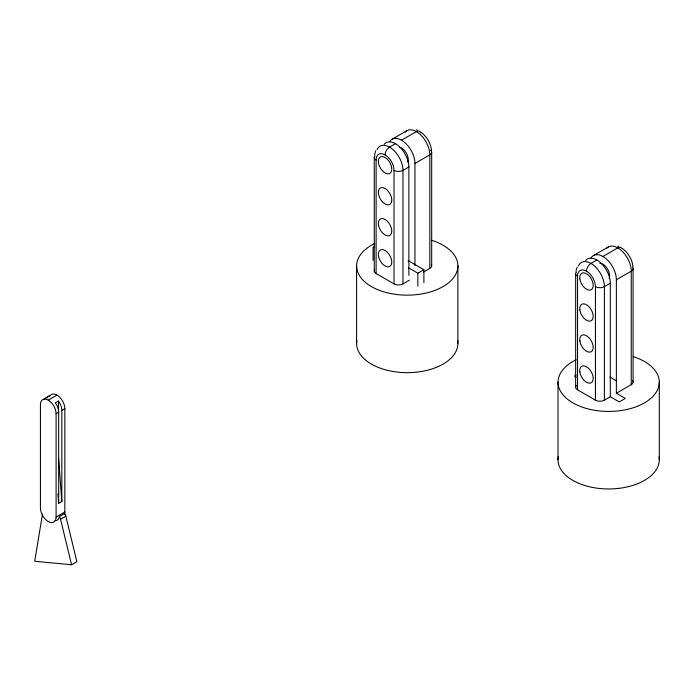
<?xml version="1.0" encoding="UTF-8"?>
<svg xmlns="http://www.w3.org/2000/svg" width="694" height="694" viewBox="0 0 694 694"><rect width="100%" height="100%" fill="white"/><g stroke="black" fill="none" stroke-linecap="round" stroke-linejoin="round"><path stroke-width="1.04" d="M374.257 157.451L374.257 270.964M431.677 152.281L431.677 265.793M575.673 273.74L575.673 387.252M633.093 382.082L633.093 268.569M42.499 514.211L34.7 561.246L71.577 564.76L76.878 561.698L65.835 516.171A6.333 3.652 60 0 0 64.716 513.447L59.415 516.501A11.078 6.393 60 0 1 54.956 520.665M374.5 154.875L375.758 150.832M575.916 271.154L577.174 267.121M392.023 139.26L406.901 130.672M395.467 143.693L389.542 147.111A6.333 3.652 -60 0 0 385.066 154.866A12.657 7.313 60 0 0 376.113 160.036L376.113 273.549L394.019 283.881A6.333 3.652 0 0 0 402.971 283.881L409.451 280.142M401.522 140.197L416.4 131.608A6.333 3.652 -60 0 1 420.703 132.875M384.224 144.222A18.99 10.965 60 0 1 399.302 146.555A18.99 10.965 60 0 1 408.896 166.95L402.971 170.368A6.333 3.652 0 0 1 394.019 170.368A12.657 7.313 60 0 0 385.066 154.866M414.951 265.542L414.951 163.454L429.82 154.866A6.333 3.652 0 0 0 430.566 150.216M48.91 521.211L48.268 521.576A11.078 6.393 60 0 1 40.434 508.017L40.434 404.645A11.078 6.393 60 0 1 48.268 400.126L56.995 395.086M58.461 401.028L55.329 402.832A11.078 6.393 60 0 1 58.686 412.193L58.686 503.306L61.818 501.502L61.818 410.388A11.078 6.393 60 0 0 58.461 401.028L58.461 411.733M48.268 521.576A11.078 6.393 60 0 0 56.093 517.056L56.093 413.693L58.686 412.193M61.818 410.388L64.828 408.653A11.078 6.393 60 0 0 58.843 396.413A11.078 6.393 60 0 0 50.037 395.953M374.812 246.353L373.086 247.35L373.086 260.311M408.523 267.815L417.849 273.193L423.895 269.697L423.895 282.658M423.34 272.117L429.82 268.378A6.333 3.652 0 0 0 431.382 264.683M56.093 517.056L64.828 512.016L64.828 408.653M71.577 564.76L60.534 519.225L65.835 516.171M593.439 255.548L608.317 246.96M596.883 259.981L590.958 263.399A6.333 3.652 -60 0 0 586.482 271.154A12.657 7.313 60 0 0 577.529 276.325L577.529 389.828L595.435 400.169A6.333 3.652 0 0 0 604.387 400.169L610.312 396.751L619.265 401.913L625.32 398.417L616.367 393.255L616.367 279.743A18.99 10.965 60 0 0 606.114 258.758A18.99 10.965 60 0 0 591.01 257.986M602.939 256.485L617.816 247.897A6.333 3.652 -60 0 1 621.971 248.756M585.641 260.51A18.99 10.965 60 0 1 600.718 262.835A18.99 10.965 60 0 1 610.312 283.239L604.387 286.657A6.333 3.652 0 0 1 595.435 286.657A12.657 7.313 60 0 0 586.482 271.154M616.367 279.743L631.236 271.154A6.333 3.652 0 0 0 632.572 267.121M576.228 375.072L574.502 376.079L576.289 377.111M616.367 393.255L631.236 384.667A6.333 3.652 0 0 0 632.572 380.624M416.365 129.891L417.198 130.203M617.781 246.179L618.614 246.483M408.046 260.545L423.895 269.697M609.879 377.076L616.367 380.815M622.596 248.643C628.322 252.92 632.173 259.608 632.997 266.704M421.18 132.354C426.905 136.631 430.757 143.32 431.573 150.416M58.626 458.829L61.818 501.502M57.966 493.712L58.686 503.306M659.3 382.194L659.3 459.723M631.236 384.667L631.236 271.154A18.99 10.965 60 0 0 621.651 250.751A18.99 10.965 60 0 0 606.573 248.426M610.312 283.239L610.312 396.751M604.387 400.169L604.387 286.657A18.99 10.965 60 0 0 593.474 265.125A18.99 10.965 60 0 0 578.475 265.993M595.435 286.657L595.435 400.169M558.019 382.194L558.019 459.723M457.884 265.906L457.884 343.435M429.82 268.378L429.82 154.866A18.99 10.965 60 0 0 420.226 134.471A18.99 10.965 60 0 0 405.157 132.138M417.849 273.193L417.849 286.154M408.896 166.95L408.896 275.483M402.971 283.881L402.971 170.368A18.99 10.965 60 0 0 392.058 148.846A18.99 10.965 60 0 0 377.059 149.704M394.019 170.368L394.019 283.881M356.603 265.906L356.603 343.435M599.85 263.321A9.499 5.483 60 0 1 607.441 268.838A9.499 5.483 60 0 1 609.176 278.45M577.529 276.325A6.333 3.652 0 0 1 576.471 271.961M577.529 389.828A6.333 3.652 0 0 1 576.471 385.474M633.232 356.629A50.636 29.235 0 0 1 649.593 399.406A50.636 29.235 0 0 1 574.051 403.535A50.636 29.235 0 0 1 576.22 359.752M659.031 456.704A50.636 29.235 0 0 1 608.664 488.958A50.636 29.235 0 0 1 558.288 456.704M48.268 400.126A11.078 6.393 60 0 1 56.093 413.693M43.913 399.475A11.078 6.393 60 0 1 46.377 397.662L49.517 395.858A11.078 6.393 60 0 0 46.836 398.044M64.828 512.016A11.078 6.393 60 0 1 64.585 514.098M59.415 516.501A6.333 3.652 60 0 1 60.534 519.225M389.594 141.697A18.99 10.965 60 0 1 404.697 142.47A18.99 10.965 60 0 1 414.951 163.454M399.675 147.18A9.499 5.483 60 0 1 406.493 153.365A9.499 5.483 60 0 1 407.76 162.162M376.113 160.036A6.333 3.652 0 0 1 375.055 155.682M376.113 273.549A6.333 3.652 0 0 1 374.56 269.853M431.815 240.341A50.636 29.235 0 0 1 448.177 283.126A50.636 29.235 0 0 1 372.635 287.255A50.636 29.235 0 0 1 374.803 243.464M457.615 340.416A50.636 29.235 0 0 1 407.248 372.669A50.636 29.235 0 0 1 356.872 340.416M579.854 278.884A9.499 5.483 60 0 0 590.715 289.953A9.499 5.483 60 0 0 588.876 275.631A9.499 5.483 60 0 0 579.854 278.884M579.854 309.897A9.499 5.483 60 0 0 590.715 320.966A9.499 5.483 60 0 0 588.876 306.644A9.499 5.483 60 0 0 579.854 309.897M579.854 340.901A9.499 5.483 60 0 0 590.715 351.971A9.499 5.483 60 0 0 588.876 337.657A9.499 5.483 60 0 0 579.854 340.901M579.854 371.915A9.499 5.483 60 0 0 590.715 382.984A9.499 5.483 60 0 0 588.876 368.661A9.499 5.483 60 0 0 579.854 371.915M378.438 162.596A9.499 5.483 60 0 0 389.299 173.665A9.499 5.483 60 0 0 387.46 159.351A9.499 5.483 60 0 0 378.438 162.596M378.438 193.609A9.499 5.483 60 0 0 389.299 204.678A9.499 5.483 60 0 0 387.46 190.356A9.499 5.483 60 0 0 378.438 193.609M378.438 224.622A9.499 5.483 60 0 0 389.299 235.682A9.499 5.483 60 0 0 387.46 221.369A9.499 5.483 60 0 0 378.438 224.622M378.438 255.626A9.499 5.483 60 0 0 389.299 266.696A9.499 5.483 60 0 0 387.46 252.382A9.499 5.483 60 0 0 378.438 255.626"/></g></svg>
